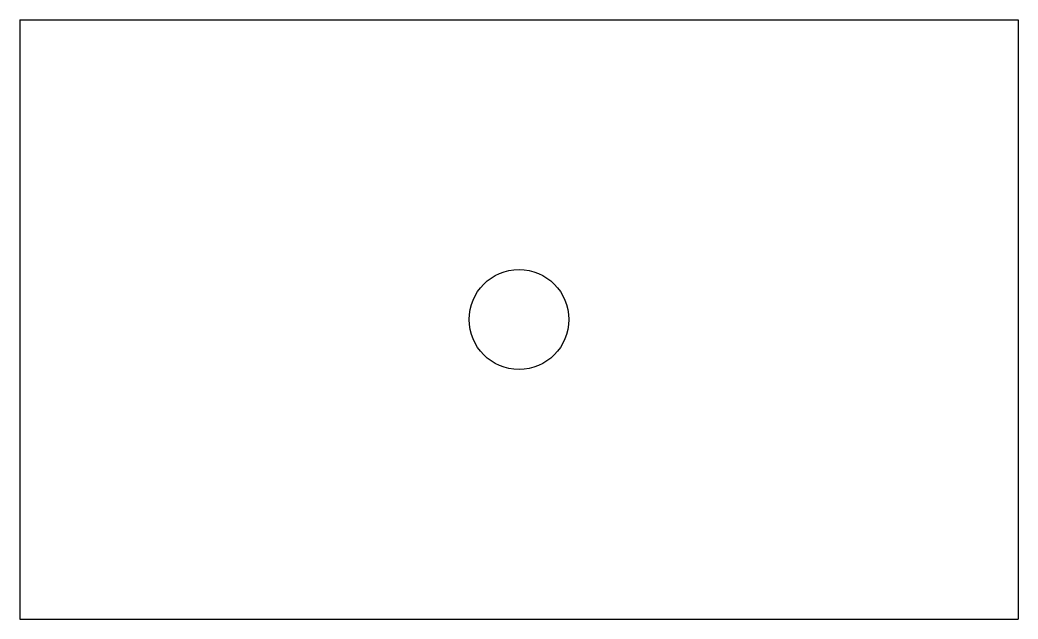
# Model space of a CAD drawing. Header units: millimetres. Extents: x -250 to 250, y -150 to 150.
import ezdxf

# ---------------------------------------------------------------- set-up
doc = ezdxf.new("R2010")
doc.units = ezdxf.units.MM

msp = doc.modelspace()

# ---------------------------------------------------------------- linework, layer by layer
for p, q in [((-250, 150), (250, 150)), ((-250, 150), (-250, -150)), ((250, 150), (250, -150)), ((-250, -150), (250, -150))]:
    msp.add_line(p, q)
msp.add_circle((0, 0), 25)
msp.add_circle((0, 0), 25)

doc.saveas('drawing.dxf')
